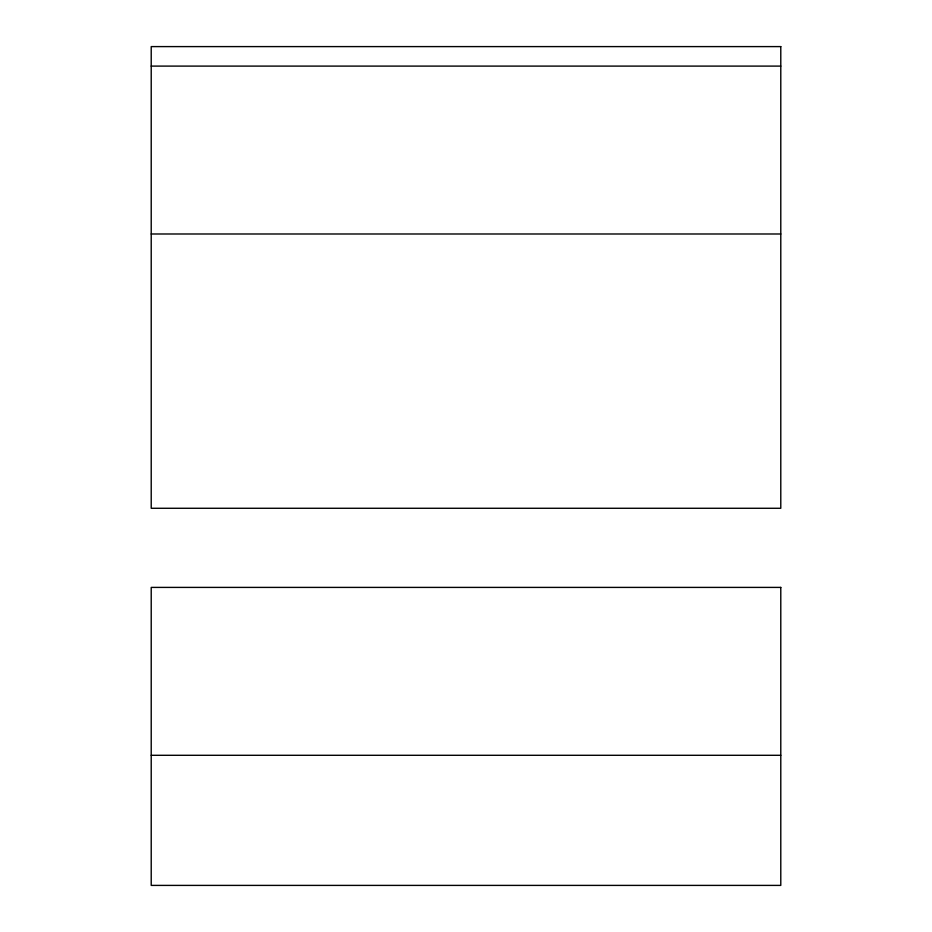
<?xml version="1.0" encoding="UTF-8"?>
<svg xmlns="http://www.w3.org/2000/svg" width="932" height="932" viewBox="0 0 932 932"><rect width="100%" height="100%" fill="white"/><g stroke="black" fill="none" stroke-linecap="round" stroke-linejoin="round"><path stroke-width="1.4" d="M151.217 66.102L780.783 66.102M151.217 233.99L780.783 233.99M151.217 755.293L780.783 755.293M780.783 46.6L151.217 46.6L151.217 508.278L780.783 508.278L780.783 46.6M780.783 587.405L151.217 587.405L151.217 885.4L780.783 885.4L780.783 587.405"/></g></svg>
